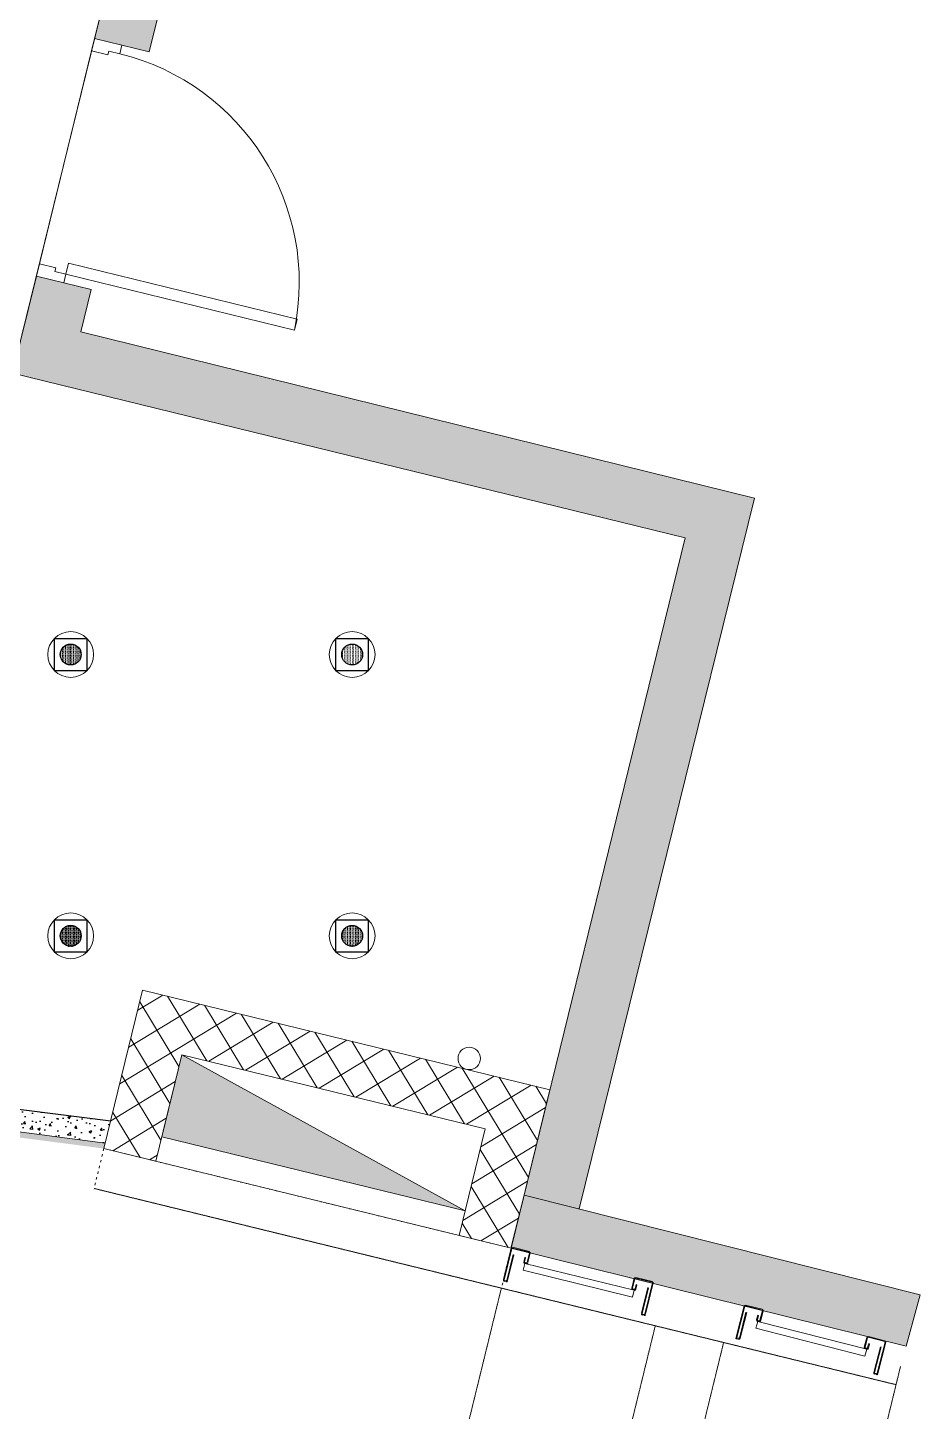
# Model space of a CAD drawing. Header units: millimetres. Extents: x 346472 to 732256, y -34068 to -15883.
# Drawn here: x 645891 to 649063, y -29522 to -24604 of the extents above; entities that cross this region are included whole.
import ezdxf

# ---------------------------------------------------------------- set-up
doc = ezdxf.new("R2010")
doc.units = ezdxf.units.MM
doc.header["$LTSCALE"] = 7
doc.linetypes.add('AED-090-P-CRL2$0$ACAD_ISO03W100', pattern=[30, 12, -18])
doc.linetypes.add('HIDDEN', pattern=[0.375, 0.25, -0.125])
for name, color, linetype in [('1', 1, 'Continuous'), ('1_AVT', 1, 'Continuous'), ('1建筑平面', 7, 'Continuous'), ('AED-090-P-PL02-N$0$0_fsbracket', 1, 'Continuous'), ('LD_light', 253, 'Continuous'), ('WALL', 7, 'Continuous'), ('walls', 7, 'Continuous')]:
    doc.layers.add(name, color=color, linetype=linetype)
for name, color, linetype, lineweight in [('AED-090-P-CRL2$0$HoseReel', 1, 'Continuous', 13), ('EA7 CEILING', 251, 'Continuous', 9), ('EA7 furniture', 7, 'Continuous', 5), ('QUOTE', 251, 'Continuous', 5)]:
    doc.layers.add(name, color=color, linetype=linetype, lineweight=lineweight)

# ---------------------------------------------------------------- blocks, each defined once
blk = doc.blocks.new('12333')
at = {"layer": 'LD_light'}
h = blk.add_hatch(dxfattribs=at)
h.set_pattern_fill('DOTS', color=6, scale=90.551181, angle=-90, style=0)
h.set_pattern_definition([(270, (572990.7953, 65339.9095), (5.65944882, -2.8297244), [0, -5.65944882])])
h.paths.add_polyline_path([(568486.6, -26655.3, 1), (568412.2, -26655.3, 1)])
at = {"layer": 'LD_light', "color": 6, "elevation": -2.1}
blk.add_lwpolyline([(568506.9, -26597.8), (568506.9, -26712.8), (568391.9, -26712.8), (568391.9, -26597.8)], close=True, dxfattribs=at)
at = {"layer": 'LD_light', "color": 6}
blk.add_circle((568449.4, -26655.3, -2.1), 37.2, dxfattribs=at)
at = {"layer": 'QUOTE', "color": 6, "lineweight": 5}
blk.add_circle((568449.4, -26655.3, -2.1), 81.3, dxfattribs=at)

msp = doc.modelspace()

# ---------------------------------------------------------------- hatches: boundary and pattern name
at = {"layer": 'AED-090-P-CRL2$0$HoseReel', "lineweight": 5, "extrusion": (0.000187716, -0.000339531, 1)}
msp.add_hatch(color=0, dxfattribs=at).paths.add_polyline_path([(647446.3, -28809.8), (646368.1, -28545.9), (646439.4, -28254.5)])
at = {"layer": 'EA7 furniture', "lineweight": 5}
h = msp.add_hatch(color=0, dxfattribs=at)
h.dxf.hatch_style = 1
h.paths.add_polyline_path([(645452.7, -28477.6), (645450.6, -28497.5, -0.002651), (646162.1, -28588.2), (646166.9, -28568.7, 0.00266)])
at = {"layer": 'walls', "lineweight": 5}
h = msp.add_hatch(color=0, dxfattribs=at)
h.dxf.hatch_style = 1
h.paths.add_polyline_path([(633661.1, -18701.3), (633383.5, -18803.4), (634064.9, -21072.4), (634355.7, -28066.7), (634555.5, -28058.1), (634264.8, -21064.1), (639392.2, -22319), (639392.2, -22113.1), (634312.3, -20869.9)])
h.paths.add_polyline_path([(639392.2, -22113.1), (639392.2, -22319), (646285, -24006.1), (646148, -24565.9), (646129.3, -24642.3), (646226.4, -24666), (646323.5, -24689.8), (646526.8, -23859.3)])
h.paths.add_polyline_path([(646079.9, -25685.4), (646116.7, -25534.9), (645922.4, -25487.3), (645838, -25832.2), (648227.5, -26417), (647696.2, -28588.2), (647903.7, -28588.2), (648473.7, -26276.5)])
h.paths.add_polyline_path([(647903.7, -28588.2), (647696.2, -28588.2), (647655.7, -28753.6), (647850.8, -28802.7)])
h.paths.add_polyline_path([(647656.3, -28753.8), (647634.1, -28841.9), (647610.5, -28938.1), (647609.4, -28942.4), (649013, -29291), (649063.5, -29107.9)])
at = {"layer": 'walls'}
h = msp.add_hatch(dxfattribs=at)
h.set_pattern_fill('AR-CONC', color=256, scale=0.5)
h.paths.add_polyline_path([(645462.9, -28398.2), (645461, -28398), (645452.7, -28477.6, -0.00266), (646166.9, -28568.7), (646186, -28490.5, 0.002691)])

# ---------------------------------------------------------------- linework, layer by layer
at = {"layer": '1', "color": 0, "lineweight": 5}
msp.add_line((646126.5, -28733.9, -0.2), (646126.5, -28733.9, -0.2), dxfattribs=at)
msp.add_circle((647460.6, -28267.7, -0.6), 40, dxfattribs=at)
msp.add_arc((637250.2, -95647, -0.2), 67668.4, 82.428099, 84.645908, dxfattribs=at)
at = {"layer": '1_AVT', "color": 0, "lineweight": 5, "extrusion": (0.000187716, -0.000339531, 1)}
for p, q in [((646300, -28024.8, -0.2), (646162.1, -28588.2, -0.4)), ((647747.3, -28379.1, -0.6), (646300, -28024.8, -0.2)), ((646439.4, -28254.6, -0.3), (646346.7, -28633.4, -0.4)), ((647517.6, -28518.4, -0.6), (646439.4, -28254.6, -0.3)), ((647609.4, -28942.4, -0.8), (647747.3, -28379.1, -0.6)), ((647424.9, -28897.3, -0.7), (647517.6, -28518.4, -0.6)), ((646162.1, -28588.2, -0.8), (646346.7, -28633.4, -0.8)), ((647424.9, -28897.3, -0.7), (647609.4, -28942.4, -0.8))]:
    msp.add_line(p, q, dxfattribs=at)
at = {"layer": '1建筑平面', "color": 0, "linetype": 'HIDDEN', "lineweight": 5}
for p, q in [((647574.7, -29084.3, -0.8), (646725.9, -32552.5, -0.8)), ((647574.7, -29084.3, -0.8), (648977.3, -29427.5, -0.8)), ((648121.7, -29218.1, -0.3), (647299.4, -32577.9, -0.3)), ((648364.5, -29277.6, -0.3), (647578.8, -32487.9, -0.3)), ((648993, -29363.3, -0.3), (648275.2, -32296.1, -0.3))]:
    msp.add_line(p, q, dxfattribs=at)
at = {"layer": 'AED-090-P-CRL2$0$HoseReel', "color": 0, "linetype": 'Continuous', "lineweight": 5, "extrusion": (0.000187716, -0.000339531, 1)}
for p, q in [((646502.6, -28074.4, -0.3), (646250.4, -28227.4, -0.3)), ((646371.8, -28042.4, -0.2), (646282.5, -28096.6, -0.2)), ((646289.7, -28067, -0.2), (646429.1, -28296.7, -0.3)), ((646388.7, -28046.5, -0.2), (646528.1, -28276.3, -0.3)), ((646519.6, -28078.6, -0.3), (646658.9, -28308.3, -0.4)), ((646633.5, -28106.5, -0.3), (646218.4, -28358.3, -0.3)), ((646650.4, -28110.6, -0.3), (646789.8, -28340.3, -0.4)), ((646764.3, -28138.5, -0.3), (646534.6, -28277.9, -0.3)), ((646895.2, -28170.5, -0.4), (646665.4, -28309.9, -0.4)), ((646781.2, -28142.6, -0.3), (646920.6, -28372.3, -0.4)), ((646912.1, -28174.6, -0.4), (647051.5, -28404.4, -0.5)), ((646257.7, -28197.8, -0.3), (646397.1, -28427.6, -0.4)), ((647026, -28202.5, -0.4), (646796.3, -28341.9, -0.4)), ((647042.9, -28206.7, -0.4), (647182.3, -28436.4, -0.5)), ((647156.8, -28234.5, -0.4), (646927.1, -28373.9, -0.4)), ((647287.7, -28266.6, -0.5), (647058, -28406, -0.5)), ((647173.8, -28238.7, -0.4), (647313.1, -28468.4, -0.5)), ((647304.6, -28270.7, -0.5), (647444, -28500.4, -0.6)), ((647418.5, -28298.6, -0.5), (647188.8, -28438, -0.5)), ((647435.4, -28302.7, -0.5), (647671, -28690.9, -0.7)), ((646416.1, -28349.7, -0.3), (646186.4, -28489.1, -0.3)), ((646225.7, -28328.7, -0.3), (646365, -28558.4, -0.4)), ((647549.4, -28330.6, -0.5), (647319.6, -28470, -0.6)), ((647680.2, -28362.6, -0.6), (647450.5, -28502, -0.6)), ((647566.3, -28334.8, -0.6), (647703, -28560.1, -0.7)), ((647697.1, -28366.8, -0.6), (647735, -28429.2, -0.6)), ((646193.6, -28459.5, -0.3), (646290.8, -28619.7, -0.4)), ((647731.7, -28442.8, -0.6), (647502, -28582.2, -0.6)), ((646384.1, -28480.6, -0.4), (646193.9, -28596, -0.4)), ((647699.7, -28573.6, -0.7), (647470, -28713, -0.7)), ((646352.1, -28611.4, -0.4), (646324.7, -28628, -0.4)), ((647499.6, -28592, -0.6), (647639, -28821.8, -0.7)), ((647667.7, -28704.5, -0.7), (647437.9, -28843.9, -0.7)), ((647467.5, -28722.9, -0.7), (647599.2, -28939.9, -0.8)), ((647435.5, -28853.7, -0.7), (647468.4, -28907.9, -0.7)), ((647635.6, -28835.3, -0.7), (647502.3, -28916.2, -0.7))]:
    msp.add_line(p, q, dxfattribs=at)
at = {"layer": 'AED-090-P-CRL2$0$HoseReel', "color": 0, "lineweight": 5, "extrusion": (0.000187716, -0.000339531, 1)}
for p, q in [((646368.1, -28546, -0.4), (646439.4, -28254.6, -0.3)), ((646368.1, -28546, -0.4), (646439.4, -28254.6, -0.3)), ((646439.4, -28254.6, -0.3), (647517.6, -28518.4, -0.6)), ((647446.3, -28809.8, -0.7), (646439.4, -28254.6, -0.3)), ((646439.4, -28254.6, -0.3), (647446.3, -28809.8, -0.7)), ((647517.6, -28518.4, -0.6), (647446.3, -28809.8, -0.7)), ((647446.3, -28809.8, -0.7), (646368.1, -28546, -0.4)), ((647446.3, -28809.8, -0.7), (646368.1, -28546, -0.4))]:
    msp.add_line(p, q, dxfattribs=at)
at = {"layer": 'AED-090-P-CRL2$0$HoseReel', "color": 0, "linetype": 'AED-090-P-CRL2$0$ACAD_ISO03W100', "lineweight": 5, "ltscale": 0.1, "extrusion": (0.000187716, -0.000339531, 1)}
for p, q in [((646162.1, -28588.2, -0.8), (646127.4, -28730, -0.8)), ((647410.8, -28893.8, -0.7), (646346.7, -28633.4, -0.4))]:
    msp.add_line(p, q, dxfattribs=at)
at = {"layer": 'AED-090-P-CRL2$0$HoseReel', "color": 0, "linetype": 'HIDDEN', "lineweight": 5, "extrusion": (0.00021446, -0.000323304, 1)}
msp.add_line((647574.7, -29084.3, -0.2), (646127.4, -28730, 0.2), dxfattribs=at)
at = {"layer": 'AED-090-P-CRL2$0$HoseReel', "color": 0, "linetype": 'AED-090-P-CRL2$0$ACAD_ISO03W100', "lineweight": 5, "ltscale": 0.1, "extrusion": (0.00021446, -0.000323304, 1)}
msp.add_line((647609.3, -28942.9, -0.8), (647574.7, -29084.3, -0.8), dxfattribs=at)
at = {"layer": 'AED-090-P-PL02-N$0$0_fsbracket', "color": 0, "lineweight": 5, "extrusion": (-0.035899, -0.14847, 0.988265)}
for p, q in [((647609.4, -28942.4, -0.8), (647582.2, -29053.8, -18.5)), ((647585.1, -29054.5, -18.5), (647612.3, -28943.1, -0.8)), ((647616.3, -28965, -3.9), (647593.8, -29056.6, -18.5)), ((647596.7, -29057.4, -18.5), (647619.2, -28965.7, -3.9)), ((647614.1, -28942.1, -0.5), (647673.4, -28956.6, -0.6)), ((647674.1, -28953.7, -0.1), (647614.8, -28939.2, -0.1)), ((647674.5, -28958.4, -0.8), (647666, -28992.9, -6.3)), ((647669, -28993.6, -6.3), (647677.4, -28959.1, -0.8)), ((647598.7, -28986.1, -7.7), (647598, -28989, -8.2)), ((647658, -28975.2, -3.9), (647654.4, -28990.1, -6.3)), ((647657.3, -28990.8, -6.3), (647660.9, -28975.9, -3.9)), ((647657.7, -28995.5, -7), (647663.5, -28996.9, -7)), ((647660.9, -28975.9, -3.9), (647658, -28975.2, -3.9)), ((647664.2, -28994, -6.5), (647658.4, -28992.6, -6.5)), ((647580.6, -29058, -19.2), (647591.3, -29060.6, -19.2)), ((647592, -29057.7, -18.7), (647586.2, -29056.3, -18.7)), ((648038.1, -29083.9, -6.5), (648046.5, -29049.4, -1)), ((648049.4, -29050.1, -1), (648041, -29084.6, -6.5)), ((648110.5, -29063.5, -0.8), (648051.2, -29049, -0.7)), ((648052, -29046.1, -0.3), (648111.2, -29060.6, -0.3)), ((648084.4, -29176.7, -18.7), (648111.6, -29065.3, -1)), ((648047.2, -29090.7, -7.1), (648041.4, -29089.3, -7.1)), ((648042.1, -29086.4, -6.7), (648047.9, -29087.9, -6.7)), ((648049.7, -29086.8, -6.5), (648053.4, -29071.9, -4.1)), ((648056.3, -29072.6, -4.1), (648052.6, -29087.5, -6.5)), ((648053.4, -29071.9, -4.1), (648056.3, -29072.6, -4.1)), ((648072.7, -29173.8, -18.7), (648095.1, -29082.1, -4.1)), ((648098, -29082.8, -4.1), (648075.6, -29174.5, -18.7)), ((648114.5, -29066, -1), (648087.3, -29177.4, -18.7)), ((648103.8, -29109.7, -7.9), (648103.1, -29112.6, -8.4)), ((648086.7, -29181.8, -19.4), (648076, -29179.2, -19.4)), ((648076.7, -29176.3, -18.9), (648082.5, -29177.7, -18.9))]:
    msp.add_line(p, q, dxfattribs=at)
at = {"layer": 'AED-090-P-PL02-N$0$0_fsbracket', "color": 0, "lineweight": 5, "extrusion": (-0.037476, -0.148079, 0.988265)}
for p, q in [((648437.4, -29147.6, -0.8), (648408.9, -29258.7, -18.5)), ((648411.8, -29259.4, -18.5), (648440.3, -29148.4, -0.8)), ((648442.1, -29147.3, -0.5), (648501.2, -29162.4, -0.6)), ((648501.9, -29159.5, -0.1), (648442.8, -29144.4, -0.1)), ((648502.3, -29164.2, -0.8), (648493.5, -29198.7, -6.3)), ((648444, -29170.2, -3.9), (648420.6, -29261.6, -18.5)), ((648423.5, -29262.4, -18.5), (648446.9, -29171, -3.9)), ((648426.2, -29191.2, -7.7), (648425.5, -29194, -8.2)), ((648485.6, -29180.9, -3.9), (648481.8, -29195.7, -6.3)), ((648484.7, -29196.5, -6.3), (648488.5, -29181.6, -3.9)), ((648485.1, -29201.1, -7), (648490.9, -29202.6, -7)), ((648488.5, -29181.6, -3.9), (648485.6, -29180.9, -3.9)), ((648491.6, -29199.8, -6.5), (648485.8, -29198.3, -6.5)), ((648496.4, -29199.4, -6.3), (648505.2, -29165, -0.8)), ((648418.7, -29262.7, -18.7), (648412.9, -29261.2, -18.7)), ((648864.5, -29293.7, -6.5), (648873.3, -29259.2, -1)), ((648876.2, -29259.9, -1), (648867.4, -29294.4, -6.5)), ((648937.1, -29274, -0.8), (648878, -29258.9, -0.7)), ((648878.8, -29256, -0.3), (648937.9, -29271.1, -0.3)), ((648407.3, -29262.9, -19.2), (648418, -29265.6, -19.2)), ((648873.6, -29300.6, -7.1), (648867.7, -29299.1, -7.1)), ((648868.5, -29296.2, -6.7), (648874.3, -29297.7, -6.7)), ((648876.1, -29296.6, -6.5), (648879.9, -29281.8, -4.1)), ((648882.8, -29282.5, -4.1), (648879, -29297.4, -6.5)), ((648879.9, -29281.8, -4.1), (648882.8, -29282.5, -4.1)), ((648898.2, -29383.9, -18.7), (648921.6, -29292.5, -4.1)), ((648924.5, -29293.2, -4.1), (648901.1, -29384.6, -18.7)), ((648909.8, -29386.9, -18.7), (648938.2, -29275.8, -1)), ((648941.1, -29276.6, -1), (648912.7, -29387.6, -18.7)), ((648930, -29320.1, -7.9), (648929.2, -29323, -8.4)), ((648912.1, -29392, -19.4), (648901.4, -29389.3, -19.4)), ((648902.2, -29386.4, -18.9), (648908, -29387.9, -18.9))]:
    msp.add_line(p, q, dxfattribs=at)
at = {"layer": 'AED-090-P-PL02-N$0$0_fsbracket', "color": 0, "lineweight": 5, "extrusion": (-0.035899, -0.14847, 0.988265), "elevation": -18951.9}
for points in [[(636284.4, 122591.7), (636287.4, 122591.7)], [(636780.4, 122590.3), (636777.4, 122590.4)]]:
    msp.add_lwpolyline(points, dxfattribs=at)
msp.add_lwpolyline([(636732.4, 122570.5), (636332.4, 122571.6), (636332.3, 122546.6), (636732.3, 122545.5)], close=True, dxfattribs=at)
at = {"layer": 'AED-090-P-PL02-N$0$0_fsbracket', "color": 0, "lineweight": 5, "extrusion": (-0.037476, -0.148079, 0.988265), "elevation": -19985.3}
for points in [[(635781.7, 129277.6), (635784.7, 129277.6)], [(636277.7, 129276.2), (636274.7, 129276.2)]]:
    msp.add_lwpolyline(points, dxfattribs=at)
msp.add_lwpolyline([(636229.7, 129256.3), (635829.7, 129257.4), (635829.6, 129232.4), (636229.6, 129231.3)], close=True, dxfattribs=at)
at = {"layer": 'AED-090-P-PL02-N$0$0_fsbracket', "color": 0, "lineweight": 5, "extrusion": (-0.035899, -0.14847, 0.988265)}
for centre, radius, start, end in [((636277, 122612.2, -18951.9), 4.5, 89.8432, 179.8432), ((636277, 122612.2, -18951.9), 1.5, 89.8432, 179.8432), ((636338, 122612.1, -18951.9), 1.5, 359.8431, 89.8432), ((636338, 122612.1, -18951.9), 4.5, 359.8432, 89.8431), ((636331.9, 122576.1, -18951.9), 4.5, 179.8432, 269.8431), ((636331.9, 122576.1, -18951.9), 1.5, 179.8432, 269.8432), ((636337.9, 122576.1, -18951.9), 4.5, 269.8431, 359.8432), ((636337.9, 122576.1, -18951.9), 1.5, 269.8431, 359.8431), ((636276.7, 122496.2, -18951.9), 4.5, 179.8432, 269.8431), ((636276.7, 122496.2, -18951.9), 1.5, 179.8432, 269.8431), ((636282.7, 122496.2, -18951.9), 4.5, 269.8432, 359.8432), ((636282.7, 122496.2, -18951.9), 1.5, 269.8432, 359.8432), ((636727, 122611, -18951.9), 4.5, 89.8431, 179.8431), ((636727, 122611, -18951.9), 1.5, 89.8431, 179.8432), ((636788, 122610.8, -18951.9), 1.5, 359.8431, 89.8431), ((636788, 122610.8, -18951.9), 4.5, 359.8431, 89.8431), ((636726.9, 122575, -18951.9), 4.5, 179.8431, 269.8431), ((636726.9, 122575, -18951.9), 1.5, 179.8431, 269.8431), ((636732.9, 122575, -18951.9), 4.5, 269.8431, 359.8431), ((636732.9, 122575, -18951.9), 1.5, 269.8431, 359.8431), ((636781.7, 122494.8, -18951.9), 4.5, 179.8431, 269.8431), ((636781.7, 122494.8, -18951.9), 1.5, 179.8431, 269.8431), ((636787.7, 122494.8, -18951.9), 4.5, 269.8432, 359.8431), ((636787.7, 122494.8, -18951.9), 1.5, 269.8432, 359.8431)]:
    msp.add_arc(centre, radius, start, end, dxfattribs=at)
at = {"layer": 'AED-090-P-PL02-N$0$0_fsbracket', "color": 0, "lineweight": 5, "extrusion": (-0.037476, -0.148079, 0.988265)}
for centre, radius, start, end in [((635774.3, 129298.1, -19985.3), 4.5, 89.8432, 179.8432), ((635774.3, 129298.1, -19985.3), 1.5, 89.8432, 179.8432), ((635835.3, 129297.9, -19985.3), 1.5, 359.8431, 89.8432), ((635835.3, 129297.9, -19985.3), 4.5, 359.8432, 89.8431), ((635829.2, 129261.9, -19985.3), 4.5, 179.8432, 269.8431), ((635829.2, 129261.9, -19985.3), 1.5, 179.8432, 269.8432), ((635835.2, 129261.9, -19985.3), 4.5, 269.8431, 359.8432), ((635835.2, 129261.9, -19985.3), 1.5, 269.8431, 359.8431), ((635773.9, 129182.1, -19985.3), 4.5, 179.8432, 269.8431), ((635773.9, 129182.1, -19985.3), 1.5, 179.8432, 269.8431), ((635779.9, 129182.1, -19985.3), 4.5, 269.8432, 359.8432), ((635779.9, 129182.1, -19985.3), 1.5, 269.8432, 359.8432), ((636224.3, 129296.8, -19985.3), 4.5, 89.8431, 179.8431), ((636224.3, 129296.8, -19985.3), 1.5, 89.8431, 179.8432), ((636224.2, 129260.8, -19985.3), 4.5, 179.8431, 269.8431), ((636224.2, 129260.8, -19985.3), 1.5, 179.8431, 269.8431), ((636230.2, 129260.8, -19985.3), 4.5, 269.8431, 359.8431), ((636230.2, 129260.8, -19985.3), 1.5, 269.8431, 359.8431), ((636285.3, 129296.7, -19985.3), 1.5, 359.8431, 89.8431), ((636285.3, 129296.7, -19985.3), 4.5, 359.8431, 89.8431), ((636278.9, 129180.7, -19985.3), 4.5, 179.8431, 269.8431), ((636278.9, 129180.7, -19985.3), 1.5, 179.8431, 269.8431), ((636284.9, 129180.7, -19985.3), 4.5, 269.8432, 359.8431), ((636284.9, 129180.7, -19985.3), 1.5, 269.8432, 359.8431)]:
    msp.add_arc(centre, radius, start, end, dxfattribs=at)
at = {"layer": 'EA7 CEILING', "color": 0, "lineweight": 5, "extrusion": (0.000187716, -0.000339531, 1)}
for p, q in [((646162.1, -28588.2, -0.4), (646300, -28024.8, -0.2)), ((646300, -28024.8, -0.2), (647747.3, -28379.1, -0.6)), ((647747.3, -28379.1, -0.6), (647609.4, -28942.4, -0.8)), ((647609.4, -28942.4, -0.8), (646162.1, -28588.2, -0.4))]:
    msp.add_line(p, q, dxfattribs=at)
at = {"layer": 'WALL', "color": 0, "lineweight": 5}
for p, q in [((646526.8, -23859.3), (646323.5, -24689.8)), ((646285, -24006.1), (645838, -25832.2)), ((646285, -24006.1), (646129.3, -24642.3)), ((645922.4, -25487.3, 0), (646129.3, -24642.3)), ((646129.3, -24642.3), (646118.6, -24686)), ((646118.6, -24686), (646176.8, -24700.2)), ((646226.4, -24666), (646129.3, -24642.3)), ((646129.3, -24642.3), (646323.5, -24689.8)), ((646176.8, -24700.2), (646179.9, -24687.6)), ((646179.9, -24687.6), (646218.8, -24697.1)), ((646218.8, -24697.1), (646226.4, -24666)), ((645922.4, -25487.3), (645933.1, -25443.6)), ((645933.1, -25443.6), (645991.4, -25457.9)), ((645991.4, -25457.9), (645988.3, -25470.5)), ((645988.3, -25470.5), (646027.2, -25480)), ((646036.7, -25441.2), (646027.2, -25480)), ((646848.7, -25639.9), (646036.7, -25441.2)), ((645922.4, -25487.3), (645838, -25832.2)), ((646019.6, -25511.1), (645922.4, -25487.3)), ((646116.7, -25534.9), (645922.4, -25487.3)), ((646027.2, -25480), (646019.6, -25511.1)), ((646027.2, -25480), (646839.2, -25678.8)), ((646116.7, -25534.9), (646079.9, -25685.4)), ((646839.2, -25678.8), (646848.7, -25639.9)), ((646079.9, -25685.4), (648473.7, -26276.5)), ((645838, -25832.2), (648227.5, -26417)), ((648473.7, -26276.5), (647850.8, -28802.7)), ((648227.5, -26417), (647610.5, -28938.1)), ((647608.7, -28942.3, -0.3), (647656.3, -28753.8, -0.3)), ((647656.3, -28753.8, -0.3), (649063.5, -29107.9, -0.3)), ((649013, -29291, -0.3), (647608.7, -28942.3, -0.3)), ((649063.5, -29107.9, -0.3), (649013, -29291, -0.3))]:
    msp.add_line(p, q, dxfattribs=at)
msp.add_arc((646019.4, -25510), 837, 348.3685, 76.2195, dxfattribs=at)
at = {"layer": 'walls', "color": 0, "lineweight": 5}
msp.add_line((646129.3, -24642.3), (645922.4, -25487.3), dxfattribs=at)
at = {"layer": 'walls'}
msp.add_line((645610.2, -28416.4, -0.2), (646186.4, -28489.1, -0.3), dxfattribs=at)

# ---------------------------------------------------------------- block references
at = {"layer": 'QUOTE', "color": 10, "lineweight": 5}
for p in [(77595, -176.9), (78595, -176.9), (77595, -1176.9), (78595, -1176.9)]:
    msp.add_blockref('12333', p, dxfattribs=at)

doc.saveas('drawing.dxf')
